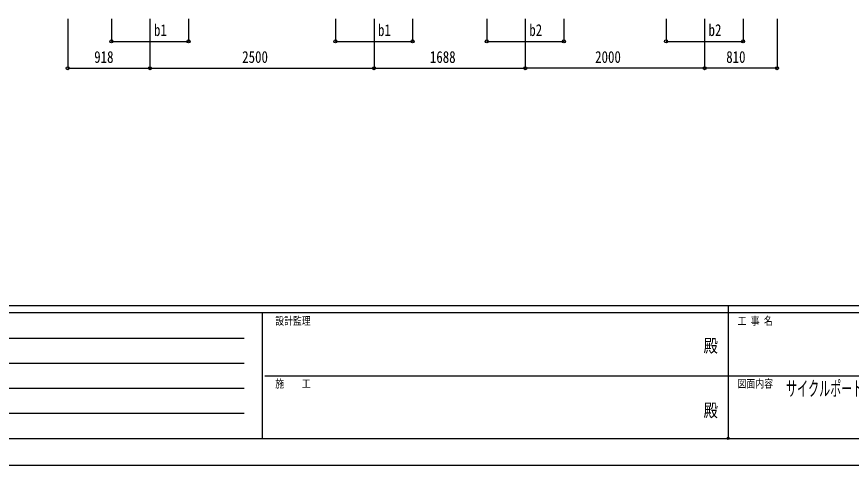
# Model space of a CAD drawing. Units: millimetres, scale not verified. Extents: x -16820 to 16820, y -11880 to 11880.
# Drawn here: x -7959 to 1354, y -11880 to -6875 of the extents above; entities that cross this region are included whole.
import ezdxf
from ezdxf.enums import TextEntityAlignment as Align

# ---------------------------------------------------------------- set-up
doc = ezdxf.new("R2010")
doc.units = ezdxf.units.MM
doc.header["$LTSCALE"] = 50
doc.header["$PDMODE"] = 32
doc.header["$PDSIZE"] = 25
for name, color, linetype in [('0-2_USER1', 3, 'Continuous'), ('0-7_YKK_D', 6, 'Continuous'), ('0-8_YKK_ZWAK', 7, 'Continuous')]:
    doc.layers.add(name, color=color, linetype=linetype)
doc.styles.add('ＭＳ ゴシック', font='')
doc.styles.get('ＭＳ ゴシック').set_extended_font_data('MS Gothic')

msp = doc.modelspace()

# ---------------------------------------------------------------- linework, layer by layer
at = {"layer": '0-7_YKK_D'}
for p, q in [((-7389.92, -6899.95), (-7389.92, -7450.95)), ((-6901.92, -6900.01), (-6901.92, -7150.95)), ((-6471.92, -6899.95), (-6471.92, -7450.95)), ((-6471.92, -6899.95), (-6471.92, -7450.95)), ((-6041.92, -6900.01), (-6041.92, -7150.95)), ((-4401.92, -6900.01), (-4401.92, -7150.95)), ((-3971.92, -6899.95), (-3971.92, -7450.95)), ((-3971.92, -6899.95), (-3971.92, -7450.95)), ((-3541.92, -6900.01), (-3541.92, -7150.95)), ((-2713.92, -6900.01), (-2713.92, -7150.95)), ((-2283.92, -6899.95), (-2283.92, -7450.95)), ((-2283.92, -6899.95), (-2283.92, -7450.95)), ((-1853.92, -6900.01), (-1853.92, -7150.95)), ((-713.92, -6900.01), (-713.92, -7150.95)), ((-283.92, -6899.95), (-283.92, -7450.95)), ((-283.92, -6899.95), (-283.92, -7450.95)), ((146.08, -6900.01), (146.08, -7150.95)), ((526.08, -6899.95), (526.08, -7450.95)), ((-6901.92, -7149.95), (-6041.92, -7149.95)), ((-4401.92, -7149.95), (-3541.92, -7149.95)), ((-2713.92, -7149.95), (-1853.92, -7149.95)), ((-713.92, -7149.95), (146.08, -7149.95)), ((-7389.92, -7449.95), (-6471.92, -7449.95)), ((-6471.92, -7449.95), (-3971.92, -7449.95)), ((-3971.92, -7449.95), (-2283.92, -7449.95)), ((-283.92, -7449.95), (-2283.92, -7449.95)), ((526.08, -7449.95), (-283.92, -7449.95))]:
    msp.add_line(p, q, dxfattribs=at)
for centre in [(-6901.92, -7149.95), (-6041.92, -7149.95), (-4401.92, -7149.95), (-3541.92, -7149.95), (-2713.92, -7149.95), (-1853.92, -7149.95), (-713.92, -7149.95), (146.08, -7149.95), (-7389.92, -7449.95), (-6471.92, -7449.95), (-6471.92, -7449.95), (-3971.92, -7449.95), (-3971.92, -7449.95), (-2283.92, -7449.95), (-2283.92, -7449.95), (-283.92, -7449.95), (-283.92, -7449.95), (526.08, -7449.95)]:
    msp.add_circle(centre, 17, dxfattribs=at)
at = {"layer": '0-8_YKK_ZWAK'}
for p, q in [((15580.08, -10100), (-15619.92, -10100)), ((-19.92, -10100), (-19.92, -11580)), ((-5219.92, -10180), (-15619.92, -10180)), ((-5219.92, -10180), (-5219.92, -11580)), ((-19.92, -10180), (-5219.92, -10180)), ((5180.08, -10180), (-19.92, -10180)), ((-15449.92, -10460), (-5419.92, -10460)), ((-15449.92, -10740), (-5419.92, -10740)), ((-5189.92, -10880), (-19.92, -10880)), ((-19.92, -10880), (5180.08, -10880)), ((-15449.92, -11020), (-5419.92, -11020)), ((-15449.92, -11300), (-5419.92, -11300)), ((-15619.92, -11580), (-5219.92, -11580)), ((-5219.92, -11580), (-19.92, -11580)), ((-19.92, -11580), (5180.08, -11580))]:
    msp.add_line(p, q, dxfattribs=at)
msp.add_lwpolyline([(-16820, -11880), (16820, -11880), (16820, 11880), (-16820, 11880)], close=True, dxfattribs=at)
msp.add_point((-19.92, -11580), dxfattribs=at)

# ---------------------------------------------------------------- texts
at = {"layer": '0-2_USER1', "style": 'ＭＳ ゴシック', "width": 0.55}
msp.add_text('サイクルポート エフルージュ FIRST ミニ 1500タイプ', height=164.2, dxfattribs=at).set_placement((625.31, -11155.33), align=Align.BOTTOM_LEFT)
at = {"layer": '0-7_YKK_D', "style": 'ＭＳ ゴシック', "width": 0.8}
for s, p in [('b1', (-6427.32, -7129.95)), ('b1', (-3927.52, -7129.95)), ('b2', (-2239.32, -7129.95)), ('b2', (-239.32, -7129.95)), ('918', (-7094.12, -7429.95)), ('2500', (-5442.72, -7429.95)), ('1688', (-3348.72, -7429.95)), ('2000', (-1504.72, -7429.95)), ('810', (-42.12, -7429.95))]:
    msp.add_text(s, height=132, dxfattribs=at).set_placement(p, align=Align.BOTTOM_LEFT)
at = {"layer": '0-8_YKK_ZWAK', "style": 'ＭＳ ゴシック', "width": 0.8}
for s, height, p in [('設計監理', 87.98, (-5073.25, -10340)), ('工 事 名', 87.98, (85.08, -10340)), ('殿', 146.6, (-294.67, -10663.33)), ('施\u3000\u3000工', 87.98, (-5073.25, -11040)), ('図面内容', 87.98, (85.08, -11040)), ('殿', 146.6, (-294.67, -11383.33))]:
    msp.add_text(s, height=height, dxfattribs=at).set_placement(p, align=Align.BOTTOM_LEFT)

doc.saveas('drawing.dxf')
